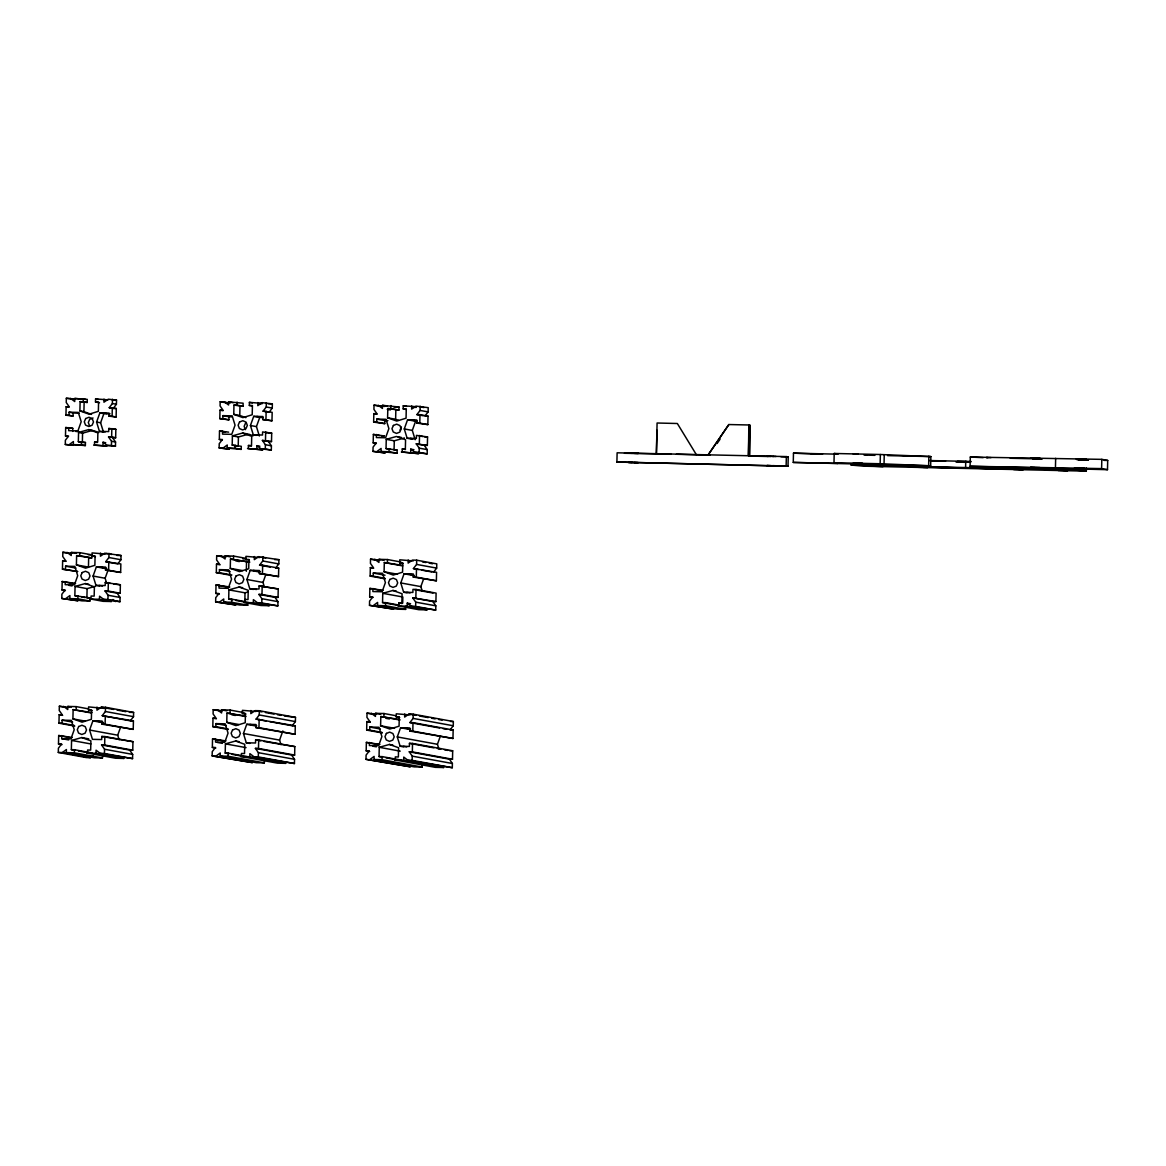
<?xml version="1.0" encoding="UTF-8"?>
<svg xmlns="http://www.w3.org/2000/svg" width="1166" height="1166" viewBox="0 0 1166 1166"><rect width="100%" height="100%" fill="white"/><g stroke="black" fill="none" stroke-linecap="round" stroke-linejoin="round"><path stroke-width="1.5" d="M93.149 755.699L90.423 757.681L86.415 757.594L58.3 752.449L58.402 748.208L61.565 744.039L58.489 743.981L58.679 735.513L72.307 737.51M74.77 726.083L58.97 723.182L59.16 714.714L62.235 714.787L59.247 710.488L59.349 706.246L68.852 707.31M61.798 598.464L77.86 600.752L61.798 598.464L61.885 594.223L65.063 590.054L61.987 589.981L62.177 581.513L75.586 583.481M62.454 569.197L77.583 571.471L62.454 569.197L62.643 560.729L65.733 560.802L62.745 556.503L62.847 552.261L72.234 553.296M65.296 444.465L73.327 445.295L65.296 444.465L65.383 440.238L68.561 436.069L65.485 435.997L65.675 427.528L72.773 428.33L72.7 431.42M73.05 416.014L69.027 415.285L69.1 412.196L73.108 412.939L73.05 416.014L65.952 415.213L66.141 406.745L69.217 406.817L66.243 402.503L66.331 398.276L74.58 399.107L66.331 398.276M68.721 739.944L61.696 738.661L61.754 735.571M74.332 725.514L62.046 723.255L62.104 720.18L71.345 720.384L74.216 729.697L70.922 738.865L61.696 738.661M65.252 581.586L65.179 584.662L74.42 584.88L77.699 575.698L74.843 566.399L65.602 566.195L65.529 569.27M68.75 427.601L68.677 430.677L77.918 430.881L81.197 421.713L78.326 412.414L69.1 412.196M102.55 754.883L102.477 757.958L94.446 757.783L66.331 752.624L66.404 749.549L62.323 752.536L58.3 752.449M88.66 584.21L85.22 583.568L75.061 586.425L74.857 595.666L89.971 597.939L89.899 601.029L81.868 600.84L69.829 598.639L69.902 595.564L65.806 598.552M78.559 432.44L82.567 433.184L92.726 430.327L88.718 429.584L78.559 432.44L78.341 441.681L85.439 442.482L85.366 445.572L73.327 444.654L73.385 441.564L69.304 444.567M88.572 708.884L76.271 706.625L67.803 706.436L67.745 709.526L63.576 706.348M105.698 554.054L92.07 552.917L91.997 555.993L95.087 556.065L94.869 565.306L85.57 568.177L76.402 564.883L76.621 555.657L91.75 557.931L91.808 554.841L79.769 552.64L71.301 552.451L71.228 555.526L67.074 552.363M104.663 399.778L108.044 399.851L95.568 398.932L95.495 402.008L98.571 402.081L98.367 411.321L89.068 414.192L79.9 410.898L80.119 401.658L87.202 402.474L87.275 399.384L74.799 398.466L74.726 401.541L70.572 398.364M74.872 750.306L71.359 749.651L71.563 740.425L81.722 737.568L88.747 738.85M104.066 708.374L88.572 706.902L88.514 709.977L91.589 710.05L91.371 719.291L82.072 722.162L72.919 718.883L73.123 709.642L92.012 712.601M102.477 757.958L74.362 752.799L74.435 749.723L71.359 749.651M89.899 601.029L77.86 598.814L77.933 595.739M85.366 445.572L81.358 444.829L81.416 441.754M76.198 709.715L76.271 706.625M91.75 557.931L79.696 555.716L79.769 552.64M87.202 402.474L83.194 401.731L83.267 398.655M85.439 442.482L82.363 442.41L82.567 433.184M91.56 414.382L83.923 411.642L84.127 402.401M95.568 586.265L87.115 588.641L86.896 597.881L89.971 597.939M88.66 557.858L88.456 567.099L76.402 564.883M88.718 429.584L97.871 432.877L97.667 442.118L94.592 442.045L94.519 445.12L106.995 446.053L93.659 445.106M81.722 737.568L90.89 740.847L90.671 750.088L87.596 750.015L87.537 753.105L115.638 758.25L124.106 758.439L95.991 753.294L96.064 750.204L100.218 753.382L132.56 758.629L132.662 754.402L129.674 750.088L101.573 744.943L104.546 749.242L104.459 753.484L132.56 758.629M97.04 707.092L96.967 710.167L101.267 707.194L105.508 707.281L133.609 712.441L133.522 716.667L130.344 720.836L102.229 715.676L105.406 711.522L105.508 707.281M85.22 583.568L94.388 586.862L94.169 596.103L91.094 596.03L91.021 599.105L103.074 601.321L111.528 601.51L99.489 599.295L99.562 596.22L103.716 599.397L119.996 601.7L120.098 597.458L117.11 593.159L105.057 590.958L108.044 595.258L107.942 599.484L119.996 601.7M100.538 553.107L100.465 556.182L104.765 553.194L121.045 555.497L120.943 559.738L117.781 563.907L105.727 561.691L108.904 557.523L108.992 553.296M102.987 445.31L103.045 442.235L105.727 442.73M104.036 399.122L103.963 402.197L108.263 399.209L116.513 400.04L116.411 404.281L113.233 408.45L109.225 407.706L112.388 403.538L112.49 399.311M129.674 750.088L132.749 750.161L132.953 741.693L104.838 736.548L101.763 736.475L101.69 739.55L92.464 739.346L89.593 730.033L92.886 720.865L102.112 721.069L102.04 724.159L133.23 729.377L133.42 720.909L102.229 715.676M117.11 593.159L120.185 593.232L120.375 584.764L105.261 582.49L105.188 585.565L95.962 585.361L93.091 576.048L96.37 566.88L105.61 567.084L105.538 570.159L120.652 572.448L120.856 563.965L105.727 561.691M112.577 437.702L115.551 442.001L115.463 446.243L111.44 445.499L111.542 441.273L108.555 436.959L115.653 437.775L115.842 429.307L108.744 428.49L108.686 431.58L99.445 431.362L96.589 422.063L99.868 412.895L109.094 413.099L109.036 416.175L116.119 416.976L116.308 408.508L109.225 407.706M132.749 750.161L104.648 745.016L104.838 736.548M133.23 729.377L105.115 724.217L105.304 715.749M120.185 593.232L108.147 591.016L108.336 582.548M120.652 572.448L108.613 570.232L108.802 561.764M115.653 437.775L111.63 437.031L111.834 428.563M116.119 416.976L112.111 416.247L112.3 407.779M212.139 755.889L252.308 762.608L212.139 755.889L212.241 751.662L215.419 747.493L212.343 747.421L212.533 738.952L225.927 740.906M228.303 729.464L212.81 726.637L212.999 718.169L216.074 718.227L213.101 713.927L213.189 709.7L222.589 710.735M215.637 601.904L235.721 604.935L215.637 601.904L215.739 597.662L218.916 593.509L215.827 593.436L216.031 584.968L229.804 586.994M230.576 575.261L216.308 572.637L216.497 564.169L219.572 564.242L216.599 559.942L216.687 555.701L226.277 556.78M219.135 447.919L229.177 449.114L219.135 447.919L219.237 443.678L222.4 439.509L219.325 439.451L219.514 430.983L228.623 432.149M228.9 419.833L222.881 418.725L222.939 415.65L228.973 416.743L228.9 419.833L219.806 418.652L219.995 410.184L223.07 410.257L220.083 405.957L220.185 401.716L230.431 402.911M215.608 739.025L215.535 742.101L224.776 742.305L228.055 733.137L225.184 723.824L215.958 723.62L215.885 726.695L227.938 728.91M219.106 585.026L219.033 588.116L228.259 588.32L231.553 579.152L228.682 569.839L219.456 569.635L219.383 572.71L231.874 574.998M222.589 431.041L222.531 434.131L231.757 434.335L235.051 425.167L232.18 415.854L222.939 415.65M264.42 759.795L264.347 762.87L256.316 762.695L220.185 756.064L220.243 752.988L216.162 755.976M247.833 602.122L247.76 605.212L239.73 605.023L223.668 602.079L223.741 599.003L219.66 601.991M247.075 433.854L242.557 433.038L232.398 435.88L232.194 445.12L241.289 446.301L241.216 449.376L227.166 448.094L227.239 445.018L223.158 448.006M243.883 712.601L230.125 710.079L221.657 709.89L221.584 712.965L217.43 709.788M246.099 558.368L233.608 556.08L225.155 555.89L225.082 558.98L220.913 555.803M262.394 403.392L249.407 402.372L249.349 405.447L252.424 405.52L252.206 414.761L242.907 417.632L233.754 414.353L233.958 405.112L243.067 406.278L243.126 403.203L228.638 401.906L228.58 404.981L224.411 401.818M228.638 753.732L225.198 753.105L225.417 743.864L235.576 741.008L239.015 741.634M232.267 599.761L228.696 599.12L228.9 589.879L239.074 587.023L242.63 587.679M256.054 711.479L242.426 710.342L242.353 713.432L245.428 713.49L245.224 722.731L235.926 725.616L226.758 722.322L226.976 713.082L245.53 715.997M259.741 557.537L245.924 556.357L245.851 559.447L248.926 559.505L248.722 568.746L239.424 571.617L230.256 568.338L230.46 559.097L249.611 562.114L230.46 559.097M264.347 762.87L228.215 756.253L228.274 753.163L225.198 753.105M247.76 605.212L231.699 602.268L231.772 599.178L228.696 599.12M241.216 449.376L235.197 448.269L235.27 445.193M230.052 713.155L230.125 710.079M233.535 559.17L233.608 556.08M243.067 406.278L237.033 405.17L237.106 402.095M238.214 446.228L238.418 436.988L248.591 434.131L253.168 435.778M245.88 417.647L239.773 415.446L239.977 406.205M248.358 591.862L244.977 592.824L244.875 602.56L260.936 605.504L269.39 605.693L253.328 602.749L244.015 602.53M242.557 433.038L251.725 436.317L251.506 445.558L248.431 445.485L248.373 448.575L262.846 449.857L247.513 448.546M246.317 571.282L246.522 562.041M235.576 741.008L244.729 744.302L244.525 753.528L241.449 753.469L241.377 756.545L277.523 763.162L285.976 763.351L249.845 756.734L249.903 753.659L254.071 756.821L294.444 763.541L294.532 759.314L291.558 755.014L255.412 748.383L258.4 752.682L258.298 756.923L294.444 763.541M250.894 710.531L250.821 713.621L255.121 710.633L259.348 710.721L295.494 717.352L295.392 721.579L292.214 725.748L269.842 721.652M253.328 602.749L253.401 599.659L257.569 602.837L277.858 605.883L277.96 601.641L274.972 597.342L258.91 594.398L261.884 598.697L261.796 602.939L277.858 605.883M254.377 556.546L254.305 559.636L258.619 556.648L278.907 559.68L278.805 563.921L275.642 568.09L278.718 568.148L278.514 576.616L259.377 573.614L259.45 570.524L250.224 570.32L246.93 579.487L249.801 588.801L253.372 589.457M256.826 448.764L256.899 445.674L259.916 446.228M257.875 402.561L257.803 405.637L262.102 402.664L272.363 403.859L272.261 408.085L269.098 412.254L263.064 411.146L266.242 406.992L266.344 402.751M291.558 755.014L294.634 755.072L294.823 746.604L258.692 739.987L255.602 739.914L255.543 742.99L246.303 742.786L243.446 733.487L246.726 724.305L255.952 724.523L255.893 727.599L295.1 734.288L295.289 725.82L256.083 719.13L259.246 714.962L259.348 710.721M274.972 597.342L278.047 597.415L278.237 588.947L259.1 585.93L259.027 589.005L249.801 588.801M263.064 411.146L272.174 412.327L271.969 420.795L262.875 419.614L262.948 416.539L253.722 416.335L250.428 425.503L253.299 434.816L256.301 435.37M294.634 755.072L258.488 748.455L258.692 739.987M295.1 734.288L258.969 727.671L259.158 719.203M278.047 597.415L261.986 594.471L262.175 586.002M278.514 576.616L262.452 573.672L262.656 565.204L259.581 565.146L262.744 560.977L262.846 556.736M262.408 440.413L268.428 441.506L271.416 445.82L271.314 450.047L265.294 448.954L265.382 444.712L262.408 440.413L271.503 441.579L271.693 433.111L262.598 431.945L262.525 435.02L253.299 434.816M265.484 440.471L265.673 432.003M271.969 420.795L265.95 419.687L266.139 411.219M365.993 759.328L410.17 766.776L365.993 759.328L366.095 755.102L369.258 750.933L366.182 750.86L366.372 742.392L379.927 744.389M382.375 732.962L366.663 730.076L366.853 721.608L369.928 721.681L366.94 717.367L367.042 713.14L376.516 714.19M369.491 605.343L393.583 609.118L369.491 605.343L369.578 601.117L372.756 596.948L369.68 596.875L369.87 588.407L382.987 590.317M385.203 578.846L370.147 576.091L370.336 567.623L373.426 567.682L370.438 563.382L370.54 559.155L379.781 560.161M372.974 451.359L385.028 452.918L372.974 451.359L373.076 447.117L376.254 442.963L373.178 442.891L373.368 434.422L384.474 435.967L381.399 435.895M384.751 423.637L376.72 422.165L376.793 419.09L384.824 420.562L384.751 423.637L373.645 422.107L373.834 413.639L376.91 413.697L373.936 409.397L374.024 405.156L384.693 406.438M369.447 742.465L369.389 745.54L378.615 745.744L381.894 736.577L379.037 727.278L369.797 727.059L369.739 730.149L381.952 732.379M372.945 588.48L372.872 591.556L382.113 591.76L385.392 582.592L382.535 573.278L373.295 573.074L373.222 576.164L384.94 578.307M376.443 434.495L376.37 437.571L385.596 437.775L388.89 428.607L386.019 419.294L376.793 419.09M422.281 763.978L422.209 767.053L414.178 766.878L374.024 759.518L374.097 756.428L370.016 759.43M405.695 606.305L405.622 609.381L397.591 609.206L377.522 605.533L377.595 602.443L373.499 605.431M401.352 452L418.711 453.676L402.212 452.014L402.285 448.939L405.36 448.997L405.564 439.757L396.411 436.478L386.252 439.334L386.033 448.575L397.14 450.105L397.081 453.195L381.02 451.534L381.078 448.458L376.997 451.446M396.192 715.764L383.964 713.519L375.496 713.33L375.437 716.405L371.269 713.228M400.842 561.983L387.462 559.534L378.994 559.345L378.921 562.42L374.767 559.243M414.936 406.599L403.261 405.812L403.188 408.902L406.264 408.96L406.06 418.2L396.761 421.072L387.593 417.792L387.812 408.552L398.918 410.097L398.991 407.007L382.492 405.345L382.419 408.435L378.265 405.258M382.535 757.186L379.052 756.545L379.256 747.304L389.415 744.447L392.913 745.089M399.282 605.62L382.55 602.56L382.754 593.319L392.913 590.462L396.265 591.075M409.966 714.947L396.265 713.796L396.207 716.871L399.282 716.944L399.064 726.185L389.765 729.056L380.612 725.762L380.816 716.522L399.603 719.48M413.245 560.919L399.763 559.811L399.69 562.886L402.78 562.959L402.561 572.185L393.263 575.071L384.095 571.777L384.314 562.537L402.445 565.364M422.209 767.053L382.054 759.693L382.127 756.617L379.052 756.545M405.622 609.381L385.552 605.708L385.625 602.633L382.55 602.56M397.081 453.195L389.05 451.723L389.109 448.633M383.891 716.594L383.964 713.519M387.389 562.61L387.462 559.534M398.918 410.097L390.887 408.625L390.96 405.535M404.442 437.95L394.283 440.806L394.064 450.047L397.14 450.105M398.685 420.358L395.624 419.264L395.842 410.024M392.913 590.462L402.081 593.756L401.862 602.997L398.787 602.924L398.714 605.999L418.798 609.687L427.252 609.876L407.182 606.189L397.854 605.985M402.693 603.157L402.838 596.992L382.754 593.319M389.415 744.447L398.583 747.741L398.364 756.982L395.289 756.909L395.23 759.984L435.384 767.345L443.838 767.534L403.684 760.174L403.757 757.098L407.911 760.276L452.306 767.724L452.393 763.497L449.42 759.183L409.266 751.822L412.239 756.136L412.152 760.363L452.306 767.724M404.733 713.986L404.66 717.061L408.96 714.073L413.201 714.175L453.355 721.535L453.253 725.762L450.076 729.931L453.151 730.003L452.962 738.472L409.732 731.038L409.805 727.963L400.579 727.759L397.285 736.927L400.157 746.24L403.64 746.867M407.182 606.189L407.255 603.114L410.592 603.726M408.231 560.001L408.158 563.076L412.458 560.088L416.685 560.19L436.769 563.863L436.667 568.104L433.504 572.258M410.68 452.204L410.738 449.129L413.959 449.712M411.729 406.001L411.656 409.091L415.956 406.103L428.214 407.663L428.111 411.904L424.949 416.073L428.024 416.131L427.835 424.599L416.728 423.069L416.787 419.979L407.561 419.775L404.281 428.942L407.138 438.256L411.962 439.145M449.42 759.183L452.495 759.255L452.685 750.787L412.531 743.427L409.455 743.354L409.383 746.444L400.157 746.24M416.685 560.19L416.597 564.417L413.42 568.585L436.58 572.331L436.375 580.799L413.23 577.053L413.303 573.978L404.063 573.774L400.783 582.942L403.655 592.241L406.992 592.853M452.495 759.255L412.341 751.895L412.531 743.427M452.962 738.472L412.808 731.111L412.997 722.643L409.922 722.57L413.099 718.402L413.201 714.175M412.749 597.837L432.834 601.525L435.822 605.824L435.72 610.066L415.635 606.378L415.737 602.152L412.749 597.837L435.909 601.583L436.099 593.115L416.029 589.442L412.953 589.369L412.881 592.459L403.655 592.241M415.839 597.91L416.029 589.442M436.375 580.799L416.306 577.126L416.495 568.658M416.247 443.852L424.278 445.325L427.266 449.624L427.164 453.865L419.133 452.393L419.235 448.152L416.247 443.852L427.354 445.397L427.558 436.929L416.437 435.384L416.379 438.46L407.138 438.256M419.323 443.925L419.527 435.457M427.835 424.599L419.804 423.141L419.993 414.659L416.918 414.6L420.081 410.432L420.183 406.191M616.901 462.042L617.12 452.802L786.35 456.591L788.216 456.941L788.012 466.181L616.901 462.042L788.012 466.181M696.379 454.711L677.344 423.506L657.085 423.01L656.385 453.807L657.056 430.283M749.126 425.036L748.426 455.833L748.849 424.978L728.852 424.541L708.156 454.886L728.852 424.541M786.132 465.832L786.35 456.591M793.259 462.421L837.873 463.427L833.996 462.713L834.2 453.472L880.359 454.507L930.862 456.576L930.657 465.817L793.259 462.421L793.478 453.18L836.299 454.142M930.657 465.817L880.155 463.747L880.359 454.507M884.032 464.462L884.236 455.221M928.646 465.453L928.85 456.212M965.594 467.508L965.74 461.342M970.097 466.283L970.301 457.043L1101.812 459.36L1107.7 460.439L1107.496 469.679L970.097 466.283L1101.608 468.601L1107.496 469.679M1055.449 467.566L1055.653 458.325M1086.333 471.064L1073.376 469.927L850.874 465.045L863.831 466.181L1084.613 471.093L1086.333 471.064L1086.406 467.989M1101.608 468.601L1101.812 459.36M99.445 431.362L103.468 432.105L100.597 422.792L103.891 413.624L110.041 413.77M106.572 582.913L105.129 578.263L108.423 569.081M119.136 739.842L117.708 735.192L120.448 727.54M259.318 435.924L256.447 426.61L259.741 417.443L262.816 417.501L256.797 416.408M264.434 587.096L262.991 582.432L265.731 574.794M281.021 744.753L279.578 740.104L282.872 730.936M415.169 439.728L412.312 430.414L415.592 421.247L407.561 419.775M422.296 591.264L420.853 586.615L423.593 578.977M438.882 748.936L437.439 744.287L440.18 736.635M245.574 423.098L244.146 426.333L245.428 429.627M399.996 430.152L401.425 426.916M717.105 443.517L720.063 439.188M93.018 418.011L89.709 419.279L88.295 422.515L89.563 425.823M865.799 454.988L867.096 454.988L865.493 454.929M930.512 460.891L945.582 461.124M857.943 454.113L853.235 454.04L854.824 454.099M1079.731 459.025L1084.453 459.098L1076.189 458.938M991.013 457.626L986.305 457.553L987.908 457.611M1035.16 458.282L1030.453 458.209L1040.305 458.427L1035.597 458.369M1083.331 459.681L1078.623 459.623L1088.461 459.841L1083.753 459.768M857.724 463.354L853.016 463.281L862.869 463.5L858.161 463.427M859.736 463.718L855.028 463.645L864.866 463.864L860.158 463.791M861.747 464.083L857.039 464.01L866.877 464.228L862.17 464.155M1079.104 468.193L1074.396 468.12L1084.234 468.338L1079.527 468.266M990.808 466.852L986.101 466.794L995.939 467.012L991.231 466.939M1034.956 467.522L1030.248 467.449L1040.087 467.668L1035.379 467.61M1083.112 468.921L1078.404 468.849L1088.257 469.082L1083.549 469.009M874.077 465.584L869.37 465.511L879.222 465.73L874.5 465.657M918.633 466.575L913.911 466.502L923.763 466.721L919.056 466.648M876.089 465.948L871.381 465.875L881.219 466.109L876.511 466.036M1014.012 468.703L1009.304 468.63L1019.142 468.863L1014.435 468.79M1058.699 469.723L1053.991 469.65L1063.829 469.869L1059.122 469.796M922.772 467.333L918.065 467.26L927.917 467.479L923.21 467.406M1060.696 470.087L1055.988 470.015L1065.841 470.233L1061.133 470.16M1018.166 469.461L1013.458 469.402L1023.296 469.621L1018.588 469.548M1062.707 470.452L1057.999 470.379L1067.852 470.598L1063.144 470.539M633.225 453.283L628.634 453.21L632.366 453.326M633.648 453.355L638.356 453.428L634.508 453.312M771.688 456.387L767.082 456.3L770.828 456.431M772.111 456.46L773.379 456.489M957.373 461.357L966.876 461.561M633.021 462.523L628.416 462.436L632.161 462.567M633.444 462.596L638.152 462.669L634.289 462.552M771.469 465.613L766.878 465.54L770.624 465.671M771.907 465.7L776.614 465.773L772.752 465.657M85.584 399.355L74.799 398.466M112.271 399.953L116.513 400.04M258.823 403.553L262.204 403.625M268.136 403.757L272.363 403.859M393.904 406.905L398.991 407.007M412.983 407.328L416.364 407.4M80.119 401.658L83.194 401.731M233.958 405.112L237.033 405.17M387.812 408.552L390.887 408.625M113.233 408.45L116.308 408.508M73.108 412.939L79.273 413.07M228.973 416.743L232.049 416.816M384.824 420.562L387.899 420.635M65.952 415.213L69.027 415.285M109.036 416.175L112.111 416.247M219.806 418.652L222.881 418.725M262.875 419.614L265.95 419.687M373.645 422.107L376.72 422.165M416.728 423.069L419.804 423.141M72.773 428.33L65.675 427.528M115.842 429.307L108.744 428.49M271.693 433.111L265.615 432.499M424.468 436.856L427.558 436.929M75.775 431.478L78.851 431.551M108.555 436.959L111.63 437.031M268.428 441.506L271.503 441.579M983.142 457.655L970.301 457.043M1010.222 458.253L1035.495 458.821M1077.02 459.754L1087.849 460.002M1104.085 460.366L1107.7 460.439M424.278 445.325L427.354 445.397M822.555 454.157L793.478 453.18M864.079 455.09L874.908 455.338M887.545 455.615L930.862 456.576M624.451 453.268L670.931 454.142M676.382 454.259L709.977 455.177M750.015 456.081L768.205 456.489M780.943 456.766L788.216 456.941M929.375 460.526L971.191 461.474M970.622 462.246L955.887 461.896M957.213 462.13L966.308 462.334M73.327 444.654L81.358 444.829M103.045 442.235L107.214 445.412L111.44 445.499M227.166 448.094L235.197 448.269M256.899 445.674L261.053 448.852L265.294 448.954M381.02 451.534L389.05 451.723M410.738 449.129L414.907 452.291L419.133 452.393M115.463 446.243L107.214 445.412M271.314 450.047L261.053 448.852M833.996 462.713L880.155 463.747M427.164 453.865L414.907 452.291M88.427 554.768L91.808 554.841M116.819 555.41L121.045 555.497M242.907 558.878L246.288 558.951M274.68 559.593L278.907 559.68M76.621 555.657L79.696 555.716M105.538 570.159L108.613 570.232M216.308 572.637L219.383 572.71M259.377 573.614L262.452 573.672M370.147 576.091L373.222 576.164M413.23 577.053L416.306 577.126M120.375 584.764L113.86 584.064M278.237 588.947L259.1 585.93M105.057 590.958L108.147 591.016M258.91 594.398L261.986 594.471M432.834 601.525L435.909 601.583M244.947 599.47L248.023 599.543L248.227 590.302L239.074 587.023M69.829 598.639L77.86 598.814M90.161 599.091L99.489 599.295M103.716 599.397L107.942 599.484M223.668 602.079L231.699 602.268M257.569 602.837L261.796 602.939M377.522 605.533L385.552 605.708M407.255 603.114L411.409 606.291L415.635 606.378M435.72 610.066L411.409 606.291M129.382 712.339L133.609 712.441M295.494 717.352L284.373 715.997M450.528 721.462L453.355 721.535M130.344 720.836L133.42 720.909M292.214 725.748L295.289 725.82M58.97 723.182L62.046 723.255M102.04 724.159L105.115 724.217M212.81 726.637L215.885 726.695M255.893 727.599L258.969 727.671M366.663 730.076L369.739 730.149M409.732 731.038L412.808 731.111M132.953 741.693L101.763 736.475M294.823 746.604L264.216 741.489M449.61 750.715L452.685 750.787M101.573 744.943L104.648 745.016M255.412 748.383L258.488 748.455M409.266 751.822L412.341 751.895M66.331 752.624L74.362 752.799M86.678 753.076L95.991 753.294M100.218 753.382L104.459 753.484M220.185 756.064L228.215 756.253M240.517 756.53L249.845 756.734M254.071 756.821L258.298 756.923M374.024 759.518L382.054 759.693M394.37 759.97L403.684 760.174M407.911 760.276L412.152 760.363M772.971 456.416L776.06 456.489M834.2 453.472L838.092 454.186M420.766 406.978L423.987 407.575M403.261 405.812L406.468 406.409M420.081 410.432L428.111 411.904M403.188 408.902L406.409 409.485M382.492 405.345L387.316 406.234M374.024 405.156L380.451 406.336M419.993 414.659L428.024 416.131M416.918 414.6L423.345 415.766M387.243 409.31L390.45 409.907M410.636 419.847L417.064 421.028M373.834 413.639L377.055 414.221M387.593 417.792L395.624 419.264M404.281 428.942L412.312 430.414M249.407 402.372L252.424 402.926M266.242 406.992L272.261 408.085M419.658 435.967L422.864 436.565M249.349 405.447L252.352 406.001M228.638 401.906L233.156 402.736M220.185 401.716L226.204 402.824M410.213 438.329L413.434 438.912M398.014 436.769L401.221 437.367M373.368 434.422L379.795 435.603M386.252 439.334L394.283 440.806M219.995 410.184L222.998 410.738M253.722 416.335L259.741 417.443M233.754 414.353L239.773 415.446M419.235 448.152L427.266 449.624M373.178 442.891L376.385 443.474M402.285 448.939L405.491 449.522M386.033 448.575L390.858 449.449M250.428 425.503L256.447 426.61M95.568 398.932L98.25 399.413M112.388 403.538L116.411 404.281M95.495 402.008L99.518 402.736M256.374 434.889L259.391 435.428M219.514 430.983L225.548 432.076M232.398 435.88L238.418 436.988M102.943 412.953L106.966 413.697M66.141 406.745L68.823 407.24M99.868 412.895L103.891 413.624M265.382 444.712L271.416 445.82M79.9 410.898L83.923 411.642M219.325 439.451L222.342 439.99M248.431 445.485L251.448 446.039M232.194 445.12L236.713 445.951M96.589 422.063L100.597 422.792M102.521 431.435L105.202 431.93M111.542 441.273L115.551 442.001M65.485 435.997L68.153 436.492M94.592 442.045L97.274 442.541M78.341 441.681L82.363 442.41M422.5 561.925L425.838 562.537M429.19 563.149L432.542 563.761M416.597 564.417L436.667 568.104M399.69 562.886L403.042 563.499M378.994 559.345L384.022 560.263M370.54 559.155L377.23 560.38M384.314 562.537L402.722 565.918M413.42 568.585L418.434 569.504M421.786 570.116L431.828 571.952M407.138 573.832L413.843 575.057M370.336 567.623L373.688 568.236M404.063 573.774L414.105 575.61M384.095 571.777L397.489 574.226M373.295 573.074L385.013 575.217M262.175 557.304L265.746 557.946M400.783 582.942L420.853 586.615M262.744 560.977L278.805 563.921M414.615 589.675L433.023 593.057M245.851 559.447L249.422 560.088M225.155 555.89L230.504 556.882M216.687 555.701L222.05 556.692M262.656 565.204L278.718 568.148M235.794 560.933L239.365 561.589M259.581 565.146L270.279 567.099M406.73 592.313L410.068 592.926M369.87 588.407L381.588 590.55M253.299 570.393L260.441 571.704M216.497 564.169L220.068 564.825M250.224 570.32L259.144 571.952M415.737 602.152L435.822 605.824M230.256 568.338L242.747 570.626M369.68 596.875L373.033 597.488M219.456 569.635L230.154 571.602M398.787 602.924L402.139 603.536M385.625 602.633L399.005 605.081M106.485 553.515L111.644 554.462M246.93 579.487L262.991 582.432M108.904 557.523L120.943 559.738M91.997 555.993L95.452 556.619M71.301 552.451L76.46 553.398M62.847 552.261L68.007 553.209M252.876 588.874L256.447 589.53M216.031 584.968L226.729 586.921M228.9 589.879L244.977 592.824M99.445 566.953L106.339 568.206M62.643 560.729L66.098 561.356M96.37 566.88L106.704 568.775M261.884 598.697L277.96 601.641M215.827 593.436L219.397 594.092M65.602 566.195L75.936 568.075M231.772 599.178L246.055 601.802M235.838 600.417L244.758 602.05M93.091 576.048L105.129 578.263M105.261 582.49L110.42 583.423M99.037 585.419L102.477 586.061M95.962 585.361L99.401 585.988M62.177 581.513L74.23 583.729M68.634 585.303L72.073 585.93M75.061 586.425L87.115 588.641M108.044 595.258L120.098 597.458M61.987 589.981L65.427 590.623M74.857 595.666L78.297 596.292M81.737 596.934L85.176 597.56M408.96 714.073L415.941 715.356M419.439 715.997L428.17 717.6M431.668 718.241L435.151 718.883M438.649 719.509L442.133 720.151M413.099 718.402L453.253 725.762M396.207 716.871L399.69 717.513M375.496 713.33L380.743 714.292M367.042 713.14L372.275 714.102M380.816 716.522L400.025 720.049M412.997 722.643L453.151 730.003M385.902 718.329L389.4 718.97M409.922 722.57L439.611 728.007M443.095 728.648L446.593 729.289M403.655 727.817L410.636 729.1M366.853 721.608L370.336 722.25M400.579 727.759L409.295 729.348M380.612 725.762L394.574 728.327M369.797 727.059L380.276 728.983M256.841 710.954L262 711.887M265.44 712.528L274.054 714.102M277.493 714.729L280.933 715.37M397.285 736.927L437.439 744.287M259.246 714.962L295.392 721.579M409.455 743.354L433.898 747.843M437.381 748.485L440.879 749.126M444.377 749.753L447.861 750.394M242.353 713.432L245.793 714.058M221.657 709.89L226.816 710.823M213.189 709.7L218.363 710.633M226.976 713.082L245.895 716.551M256.083 719.13L266.402 721.025M231.917 714.86L235.357 715.487M403.232 746.298L406.715 746.94M366.372 742.392L378.6 744.637M372.872 746.182L376.37 746.823M379.256 747.304L400.215 751.152M249.801 724.378L256.68 725.646M212.999 718.169L216.439 718.795M246.726 724.305L255.325 725.893M412.239 756.136L452.393 763.497M226.758 722.322L238.811 724.523M366.182 750.86L369.68 751.502M215.958 723.62L226.277 725.514M382.127 756.617L401.337 760.13M386.033 757.827L396.513 759.751M101.267 707.194L113.568 709.438M117.081 710.079L125.87 711.697M243.446 733.487L279.578 740.104M105.406 711.522L133.522 716.667M255.602 739.914L260.776 740.862M88.514 709.977L92.027 710.633M67.803 706.436L71.33 707.077M59.349 706.246L64.626 707.208M73.123 709.642L90.686 712.863M246.303 742.786L249.743 743.412M212.533 738.952L222.852 740.847M217.255 742.421L222.415 743.369M225.417 743.864L246.07 747.639M95.962 720.938L102.987 722.22M59.16 714.714L62.672 715.356M92.886 720.865L103.424 722.803M258.4 752.682L294.532 759.314M72.919 718.883L85.205 721.127M212.343 747.421L215.783 748.047M62.104 720.18L72.656 722.104M228.274 753.163L247.207 756.632M232.092 754.358L242.411 756.253M89.593 730.033L117.708 735.192M58.679 735.513L69.231 737.437M71.563 740.425L90.89 743.952M104.546 749.242L132.662 754.402M58.489 743.981L62.002 744.622M74.435 749.723L91.997 752.945M78.384 750.948L87.173 752.551M62.323 752.536L90.423 757.681M94.257 430.866L98.833 432.513M112.985 599.484L115.769 601.598M749.927 425.182L749.49 456.023L749.927 425.182M85.701 418.55L84.273 421.786L85.555 425.08L88.791 426.508L92.085 425.226L93.499 421.99L92.231 418.696L88.995 417.268L85.701 418.55M82.203 572.535L80.775 575.771L82.057 579.065L85.293 580.493L88.587 579.211L90.015 575.975L88.733 572.681L85.497 571.253L82.203 572.535M78.705 726.52L77.291 729.756L78.559 733.064L81.795 734.478L85.089 733.21L86.517 729.974L85.235 726.666L81.999 725.237L78.705 726.52M239.54 421.99L238.126 425.226L239.394 428.52L242.63 429.948L245.924 428.665L247.352 425.43L246.07 422.136L242.834 420.707L239.54 421.99M236.057 575.975L234.628 579.211L235.911 582.519L239.132 583.947L242.426 582.665L243.854 579.429L242.586 576.121L239.351 574.707L236.057 575.975M232.559 729.974L231.13 733.21L232.413 736.504L235.649 737.932L238.943 736.65L240.356 733.414L239.088 730.12L235.853 728.692L232.559 729.974M393.394 425.444L391.965 428.68L393.248 431.974L396.484 433.402L399.778 432.12L401.191 428.884L399.923 425.59L396.688 424.162L393.394 425.444M389.896 579.429L388.467 582.665L389.75 585.959L392.986 587.387L396.28 586.104L397.708 582.869L396.425 579.575L393.19 578.147L389.896 579.429M386.398 733.414L384.984 736.65L386.252 739.944L389.488 741.372L392.782 740.089L394.21 736.854L392.927 733.56L389.692 732.131L386.398 733.414M926.518 467.041L925.527 467.1L1011.68 469.024L926.518 467.041M812.381 453.749L811.084 453.734L820.937 453.968L812.381 453.749M904.685 455.819L903.402 455.804L913.24 456.023L904.685 455.819M1033.746 458.588L1032.464 458.588L1042.302 458.806L1033.746 458.588M1077.894 459.258L1076.612 459.244L1086.45 459.462L1077.894 459.258M812.177 462.989L810.88 462.975L820.733 463.194L812.177 462.989M904.481 465.045L903.184 465.045L913.036 465.263L904.481 465.045M874.675 466.254L873.378 466.254L883.23 466.473L874.675 466.254M1033.542 467.828L1032.245 467.828L1042.098 468.047L1033.542 467.828M1077.69 468.484L1076.393 468.484L1086.246 468.703L1077.69 468.484"/></g></svg>
